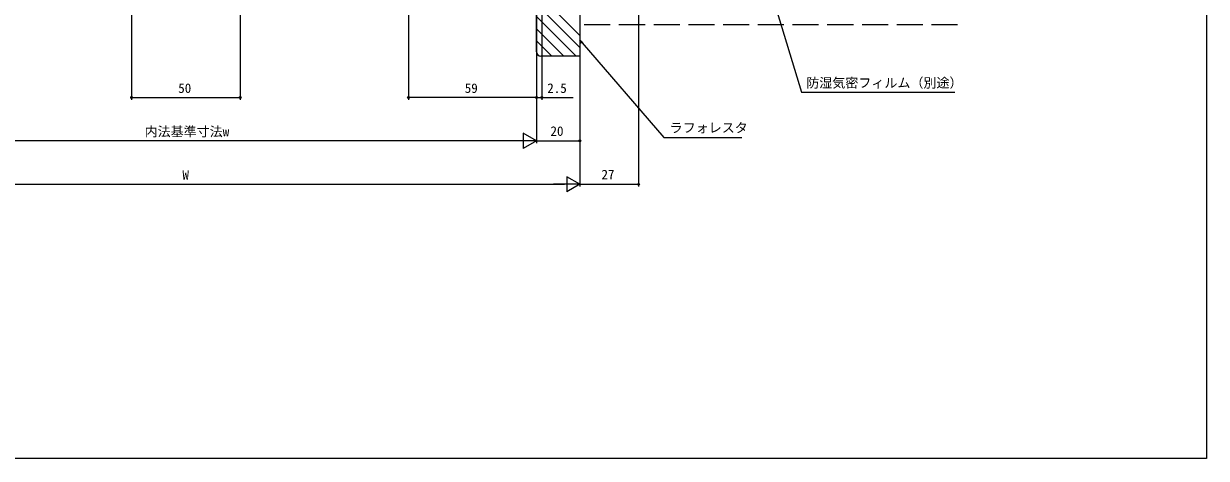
# Model space of a CAD drawing. Units: millimetres, scale not verified. Extents: x -693 to 693, y -1120 to 1122.
# Drawn here: x 148 to 693, y -1120 to -920 of the extents above; entities that cross this region are included whole.
import ezdxf
from ezdxf.enums import TextEntityAlignment as Align

# ---------------------------------------------------------------- set-up
doc = ezdxf.new("R2010")
doc.units = ezdxf.units.MM
doc.header["$LTSCALE"] = 4
doc.linetypes.add('DASHED3', pattern=[4, 3, -1])
for name, color, linetype, lineweight in [('0-0_0', 7, 'Continuous', 9), ('0-4_YKK_12', 3, 'Continuous', 18), ('0-5_YKK_13', 3, 'Continuous', 9), ('0-8_YKK_A1', 6, 'Continuous', 9)]:
    doc.layers.add(name, color=color, linetype=linetype, lineweight=lineweight)
doc.styles.add('ＭＳ ゴシック', font='')
doc.styles.get('ＭＳ ゴシック').set_extended_font_data('MS Gothic')

msp = doc.modelspace()

# ---------------------------------------------------------------- linework, layer by layer
at = {"layer": '0-0_0'}
msp.add_line((693, 1064), (693, -1120), dxfattribs=at)
msp.add_lwpolyline([(693, -1120), (-693, -1120), (-693, 1064)], dxfattribs=at)
at = {"layer": '0-4_YKK_12'}
for points in [[(384.353, -932.694), (384.353, -831.694), (387.353, -831.694), (387.353, -819.694), (389.353, -817.694), (404.353, -817.694)], [(404.353, -817.694), (404.353, -934.694), (386.353, -934.694)]]:
    msp.add_lwpolyline(points, dxfattribs=at)
msp.add_arc((386.353, -932.694), 2, 180.00001, 269.99999, dxfattribs=at)
at = {"layer": '0-5_YKK_13'}
for p, q in [((384.353, -905.1), (404.353, -925.1)), ((384.353, -910.757), (404.353, -930.757)), ((384.353, -916.414), (402.634, -934.694)), ((384.353, -922.07), (396.977, -934.694)), ((384.353, -927.635), (391.413, -934.694))]:
    msp.add_line(p, q, dxfattribs=at)
at = {"layer": '0-5_YKK_13', "linetype": 'DASHED3'}
msp.add_line((578.378, -920.193), (404.353, -920.193), dxfattribs=at)
at = {"layer": '0-8_YKK_A1'}
for p, q in [((431.353, -790.393), (431.353, -994.73)), ((325.353, -812.993), (325.353, -954.73)), ((404.353, -817.393), (404.353, -974.73)), ((404.353, -817.393), (404.353, -994.73)), ((384.353, -832.393), (384.353, -974.73)), ((384.353, -832.393), (384.353, -954.73)), ((384.353, -832.393), (384.353, -954.73)), ((386.853, -832.393), (386.853, -954.73)), ((197.853, -837.693), (197.853, -954.73)), ((247.853, -837.693), (247.853, -954.73)), ((384.353, -839.687), (384.353, -974.73)), ((404.353, -839.687), (404.353, -994.73)), ((197.853, -953.73), (247.853, -953.73)), ((384.353, -953.73), (325.353, -953.73)), ((377.353, -973.73), (68.353, -973.73)), ((384.353, -973.73), (372.229, -973.73)), ((384.353, -973.73), (378.291, -970.23)), ((378.291, -970.23), (378.291, -977.23)), ((384.353, -973.73), (378.291, -977.23)), ((384.353, -973.73), (404.353, -973.73)), ((404.353, -993.73), (398.291, -990.23)), ((398.291, -990.23), (398.291, -997.23)), ((48.353, -993.73), (397.353, -993.73)), ((404.353, -993.73), (392.229, -993.73)), ((404.353, -993.73), (398.291, -997.23)), ((404.353, -993.73), (431.353, -993.73))]:
    msp.add_line(p, q, dxfattribs=at)
for points in [[(493.732, -909.193), (494.225, -910.82), (506.486, -951.281), (577.146, -951.281)], [(405.109, -928.898), (404.343, -927.313), (405.798, -928.303)], [(404.343, -927.313), (405.453, -928.601), (443.024, -972.169), (479.004, -972.169)], [(384.353, -953.73), (386.853, -953.73), (401.353, -953.73)]]:
    msp.add_lwpolyline(points, dxfattribs=at)
for centre in [(197.853, -953.73), (247.853, -953.73), (325.353, -953.73), (384.353, -953.73), (384.353, -953.73), (386.853, -953.73), (404.353, -973.73), (431.353, -993.73)]:
    msp.add_circle(centre, 0.425, dxfattribs=at)

# ---------------------------------------------------------------- texts
at = {"layer": '0-8_YKK_A1', "style": 'ＭＳ ゴシック'}
for s, p in [('50', (219.333, -952.93)), ('59', (351.333, -952.93)), ('2.5', (389.353, -952.93)), ('防湿気密フィルム（別途）', (508.666, -950.481)), ('内法基準寸法w', (203.813, -972.93)), ('20', (390.833, -972.73)), ('ラフォレスタ', (445.724, -971.169)), ('W', (221.253, -992.93)), ('27', (414.333, -992.73))]:
    msp.add_text(s, height=4.399, dxfattribs=at).set_placement(p, align=Align.BOTTOM_LEFT)

doc.saveas('drawing.dxf')
